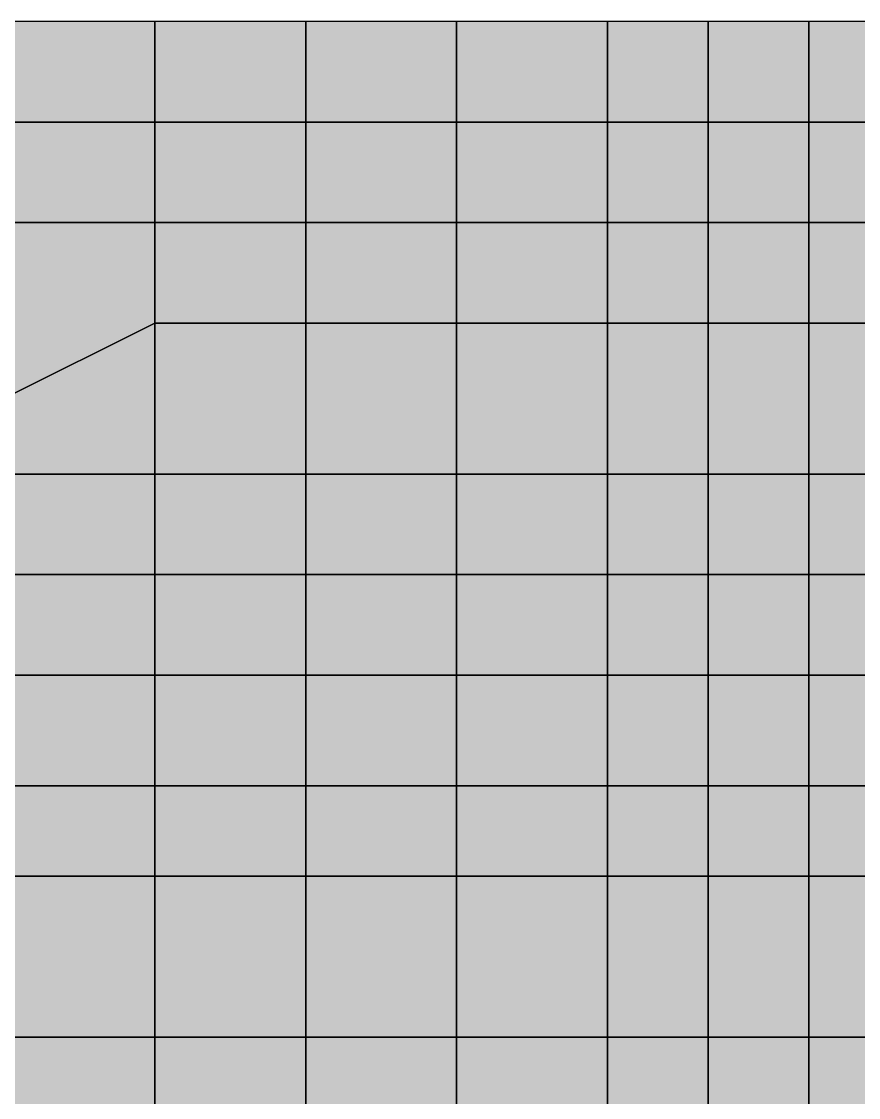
# Model space of a CAD drawing. Header units: inches. Extents: x -100 to 147, y -140 to 41.
# Drawn here: x -7.82 to 0.5, y -30.7 to -20 of the extents above; entities that cross this region are included whole.
import ezdxf

# ---------------------------------------------------------------- set-up
doc = ezdxf.new("R2010")
doc.units = ezdxf.units.IN
doc.header["$MEASUREMENT"] = 0
for name, color, linetype in [('Contour 1-01', 7, 'Continuous'), ('Contour 1-05', 7, 'Continuous'), ('Contour 1-06', 7, 'Continuous'), ('Contour 1-08', 7, 'Continuous'), ('Contour 1-09', 7, 'Continuous'), ('Contour 1-10', 7, 'Continuous'), ('Mesh-CDM(100%)_Ac1①', 7, 'Continuous'), ('Mesh-CDM(50%)_Ac1①', 7, 'Continuous'), ('Mesh-CDM(50%)_Acs', 7, 'Continuous'), ('Mesh-joint-hd-s1', 7, 'Continuous'), ('Mesh-敷石', 7, 'Continuous'), ('Mesh-盛石', 7, 'Continuous'), ('Undeformed Mesh-CDM(100%)_Ac1①', 7, 'Continuous'), ('Undeformed Mesh-CDM(50%)_Ac1①', 7, 'Continuous'), ('Undeformed Mesh-CDM(50%)_Acs', 7, 'Continuous'), ('Undeformed Mesh-敷石', 7, 'Continuous'), ('Undeformed Mesh-盛石', 7, 'Continuous')]:
    doc.layers.add(name, color=color, linetype=linetype)

msp = doc.modelspace()

# ---------------------------------------------------------------- linework, layer by layer
at = {"color": 7, "true_color": 0xffffff, "transparency": 33554687}
for p, q in [((-6.5, -24.5), (-6.5, -24.5)), ((-5, -24.5), (-5, -24.5)), ((-3.5, -24.5), (-3.5, -24.5)), ((-2, -24.5), (-2, -24.5)), ((-1, -24.5), (-1, -24.5)), ((0, -24.5), (0, -24.5))]:
    msp.add_line(p, q, dxfattribs=at)
for points in [[(-8, -20), (-8, -21), (-6.5, -21)], [(-8, -20), (-6.5, -21), (-6.5, -20)], [(-6.5, -20), (-6.5, -21), (-5, -21)], [(-6.5, -20), (-5, -21), (-5, -20)], [(-3.5, -20), (-5, -20), (-5, -21)], [(-3.5, -20), (-5, -21), (-3.5, -21)], [(-3.5, -21), (-2, -21), (-2, -20)], [(-3.5, -21), (-2, -20), (-3.5, -20)], [(-2, -21), (-1, -21), (-1, -20)], [(-2, -21), (-1, -20), (-2, -20)], [(-1, -21), (0, -21), (0, -20)], [(-1, -21), (0, -20), (-1, -20)], [(0, -21), (0.99, -21), (0.99, -20)], [(0, -21), (0.99, -20), (0, -20)], [(-8, -21), (-8, -22), (-6.5, -22)], [(-8, -21), (-6.5, -22), (-6.5, -21)], [(-5, -22), (-5, -21), (-6.5, -21)], [(-5, -22), (-6.5, -21), (-6.5, -22)], [(-5, -22), (-3.5, -22), (-3.5, -21)], [(-5, -22), (-3.5, -21), (-5, -21)], [(-3.5, -22), (-2, -22), (-2, -21)], [(-3.5, -22), (-2, -21), (-3.5, -21)], [(-2, -22), (-1, -22), (-1, -21)], [(-2, -22), (-1, -21), (-2, -21)], [(-1, -22), (0, -22), (0, -21)], [(-1, -22), (0, -21), (-1, -21)], [(0, -22), (0.99, -22), (0.99, -21)], [(0, -22), (0.99, -21), (0, -21)], [(-6.5, -22), (-8, -22), (-8, -23.75)], [(-6.5, -22), (-8, -23.75), (-6.5, -23)], [(-6.5, -23), (-5, -23), (-5, -22)], [(-6.5, -23), (-5, -22), (-6.5, -22)], [(-3.5, -23), (-3.5, -22), (-5, -22)], [(-3.5, -23), (-5, -22), (-5, -23)], [(-2, -23), (-2, -22), (-3.5, -22)], [(-2, -23), (-3.5, -22), (-3.5, -23)], [(-1, -23), (-1, -22), (-2, -22)], [(-1, -23), (-2, -22), (-2, -23)], [(-1, -23), (0, -23), (0, -22)], [(-1, -23), (0, -22), (-1, -22)], [(0.99, -23), (0.99, -22), (0, -22)], [(0.99, -23), (0, -22), (0, -23)], [(-8, -24.5), (-6.5, -24.5), (-6.5, -23)], [(-8, -24.5), (-6.5, -23), (-8, -23.75)], [(-5, -23), (-6.5, -23), (-6.5, -24.5)], [(-5, -23), (-6.5, -24.5), (-5, -24.5)], [(-5, -24.5), (-3.5, -24.5), (-3.5, -23)], [(-5, -24.5), (-3.5, -23), (-5, -23)], [(-3.5, -24.5), (-2, -24.5), (-2, -23)], [(-3.5, -24.5), (-2, -23), (-3.5, -23)], [(-2, -24.5), (-1, -24.5), (-1, -23)], [(-2, -24.5), (-1, -23), (-2, -23)], [(-1, -24.5), (0, -24.5), (0, -23)], [(-1, -24.5), (0, -23), (-1, -23)], [(0, -24.5), (0.99, -24.5), (0.99, -23)], [(0, -24.5), (0.99, -23), (0, -23)], [(-8, -24.5), (-8, -25.5), (-6.5, -25.5)], [(-8, -24.5), (-6.5, -25.5), (-6.5, -24.5)], [(-5, -25.5), (-5, -24.5), (-6.5, -24.5)], [(-5, -25.5), (-6.5, -24.5), (-6.5, -25.5)], [(-3.5, -24.5), (-5, -24.5), (-5, -25.5)], [(-3.5, -24.5), (-5, -25.5), (-3.5, -25.5)], [(-2, -24.5), (-3.5, -24.5), (-3.5, -25.5)], [(-2, -24.5), (-3.5, -25.5), (-2, -25.5)], [(-1, -24.5), (-2, -24.5), (-2, -25.5)], [(-1, -24.5), (-2, -25.5), (-1, -25.5)], [(0, -24.5), (-1, -24.5), (-1, -25.5)], [(0, -24.5), (-1, -25.5), (0, -25.5)], [(0.99, -24.5), (0, -24.5), (0, -25.5)], [(0.99, -24.5), (0, -25.5), (0.99, -25.5)], [(-8, -26.5), (-6.5, -26.5), (-6.5, -25.5)], [(-8, -26.5), (-6.5, -25.5), (-8, -25.5)], [(-5, -26.5), (-5, -25.5), (-6.5, -25.5)], [(-5, -26.5), (-6.5, -25.5), (-6.5, -26.5)], [(-5, -26.5), (-3.5, -26.5), (-3.5, -25.5)], [(-5, -26.5), (-3.5, -25.5), (-5, -25.5)], [(-3.5, -26.5), (-2, -26.5), (-2, -25.5)], [(-3.5, -26.5), (-2, -25.5), (-3.5, -25.5)], [(-2, -26.5), (-1, -26.5), (-1, -25.5)], [(-2, -26.5), (-1, -25.5), (-2, -25.5)], [(-1, -26.5), (0, -26.5), (0, -25.5)], [(-1, -26.5), (0, -25.5), (-1, -25.5)], [(0, -26.5), (0.99, -26.5), (0.99, -25.5)], [(0, -26.5), (0.99, -25.5), (0, -25.5)], [(-8, -27.6), (-6.5, -27.6), (-6.5, -26.5)], [(-8, -27.6), (-6.5, -26.5), (-8, -26.5)], [(-5, -27.6), (-5, -26.5), (-6.5, -26.5)], [(-5, -27.6), (-6.5, -26.5), (-6.5, -27.6)], [(-5, -27.6), (-3.5, -27.6), (-3.5, -26.5)], [(-5, -27.6), (-3.5, -26.5), (-5, -26.5)], [(-3.5, -27.6), (-2, -27.6), (-2, -26.5)], [(-3.5, -27.6), (-2, -26.5), (-3.5, -26.5)], [(-2, -27.6), (-1, -27.6), (-1, -26.5)], [(-2, -27.6), (-1, -26.5), (-2, -26.5)], [(-1, -27.6), (0, -27.6), (0, -26.5)], [(-1, -27.6), (0, -26.5), (-1, -26.5)], [(0, -27.6), (0.99, -27.6), (0.99, -26.5)], [(0, -27.6), (0.99, -26.5), (0, -26.5)], [(-8, -28.5), (-6.5, -28.5), (-6.5, -27.6)], [(-8, -28.5), (-6.5, -27.6), (-8, -27.6)], [(-5, -28.5), (-5, -27.6), (-6.5, -27.6)], [(-5, -28.5), (-6.5, -27.6), (-6.5, -28.5)], [(-5, -28.5), (-3.5, -28.5), (-3.5, -27.6)], [(-5, -28.5), (-3.5, -27.6), (-5, -27.6)], [(-3.5, -28.5), (-2, -28.5), (-2, -27.6)], [(-3.5, -28.5), (-2, -27.6), (-3.5, -27.6)], [(-2, -28.5), (-1, -28.5), (-1, -27.6)], [(-2, -28.5), (-1, -27.6), (-2, -27.6)], [(-1, -28.5), (0, -28.5), (0, -27.6)], [(-1, -28.5), (0, -27.6), (-1, -27.6)], [(0, -28.5), (0.99, -28.5), (0.99, -27.6)], [(0, -28.5), (0.99, -27.6), (0, -27.6)], [(-8, -28.5), (-8, -30.1), (-6.5, -30.1)], [(-8, -28.5), (-6.5, -30.1), (-6.5, -28.5)], [(-5, -30.1), (-5, -28.5), (-6.5, -28.5)], [(-5, -30.1), (-6.5, -28.5), (-6.5, -30.1)], [(-3.5, -28.5), (-5, -28.5), (-5, -30.1)], [(-3.5, -28.5), (-5, -30.1), (-3.5, -30.1)], [(-2, -28.5), (-3.5, -28.5), (-3.5, -30.1)], [(-2, -28.5), (-3.5, -30.1), (-2, -30.1)], [(-1, -30.1), (-1, -28.5), (-2, -28.5)], [(-1, -30.1), (-2, -28.5), (-2, -30.1)], [(0, -28.5), (-1, -28.5), (-1, -30.1)], [(0, -28.5), (-1, -30.1), (0, -30.1)], [(0.99, -28.5), (0, -28.5), (0, -30.1)], [(0.99, -28.5), (0, -30.1), (0.99, -30.1)], [(-8, -31.1), (-6.5, -31.1), (-6.5, -30.1)], [(-8, -31.1), (-6.5, -30.1), (-8, -30.1)], [(-5, -31.1), (-5, -30.1), (-6.5, -30.1)], [(-5, -31.1), (-6.5, -30.1), (-6.5, -31.1)], [(-5, -31.1), (-3.5, -31.1), (-3.5, -30.1)], [(-5, -31.1), (-3.5, -30.1), (-5, -30.1)], [(-3.5, -31.1), (-2, -31.1), (-2, -30.1)], [(-3.5, -31.1), (-2, -30.1), (-3.5, -30.1)], [(-2, -31.1), (-1, -31.1), (-1, -30.1)], [(-2, -31.1), (-1, -30.1), (-2, -30.1)], [(-1, -31.1), (0, -31.1), (0, -30.1)], [(-1, -31.1), (0, -30.1), (-1, -30.1)], [(0, -31.1), (0.99, -31.1), (0.99, -30.1)], [(0, -31.1), (0.99, -30.1), (0, -30.1)]]:
    msp.add_solid(points, dxfattribs=at)
at = {"layer": 'Contour 1-01', "color": 5, "true_color": 0x0000ff}
for points in [[(-8, -24.5), (-8, -25.5), (-6.5, -25.5)], [(-8, -24.5), (-6.5, -25.5), (-6.5, -24.5)], [(-5, -25.5), (-5, -24.5), (-6.5, -24.5)], [(-5, -25.5), (-6.5, -24.5), (-6.5, -25.5)], [(-3.5, -24.5), (-5, -24.5), (-5, -25.5)], [(-3.5, -24.5), (-5, -25.5), (-3.5, -25.5)], [(-2, -24.5), (-3.5, -24.5), (-3.5, -25.5)], [(-2, -24.5), (-3.5, -25.5), (-2, -25.5)], [(-1, -24.5), (-2, -24.5), (-2, -25.5)], [(-1, -24.5), (-2, -25.5), (-1, -25.5)], [(0, -24.5), (-1, -24.5), (-1, -25.5)], [(0, -24.5), (-1, -25.5), (0, -25.5)], [(0.99, -24.5), (0, -24.5), (0, -25.5)], [(0.99, -24.5), (0, -25.5), (0.99, -25.5)], [(-8, -26.5), (-6.5, -26.5), (-6.5, -25.5)], [(-8, -26.5), (-6.5, -25.5), (-8, -25.5)], [(-5, -26.5), (-5, -25.5), (-6.5, -25.5)], [(-5, -26.5), (-6.5, -25.5), (-6.5, -26.5)], [(-5, -26.5), (-3.5, -26.5), (-3.5, -25.5)], [(-5, -26.5), (-3.5, -25.5), (-5, -25.5)], [(-3.5, -26.5), (-2, -26.5), (-2, -25.5)], [(-3.5, -26.5), (-2, -25.5), (-3.5, -25.5)], [(-2, -26.5), (-1, -26.5), (-1, -25.5)], [(-2, -26.5), (-1, -25.5), (-2, -25.5)], [(-1, -26.5), (0, -26.5), (0, -25.5)], [(-1, -26.5), (0, -25.5), (-1, -25.5)], [(0, -26.5), (0.99, -26.5), (0.99, -25.5)], [(0, -26.5), (0.99, -25.5), (0, -25.5)], [(-8, -27.6), (-6.5, -27.6), (-6.5, -26.5)], [(-8, -27.6), (-6.5, -26.5), (-8, -26.5)], [(-5, -27.6), (-5, -26.5), (-6.5, -26.5)], [(-5, -27.6), (-6.5, -26.5), (-6.5, -27.6)], [(-5, -27.6), (-3.5, -27.6), (-3.5, -26.5)], [(-5, -27.6), (-3.5, -26.5), (-5, -26.5)], [(-3.5, -27.6), (-2, -27.6), (-2, -26.5)], [(-3.5, -27.6), (-2, -26.5), (-3.5, -26.5)], [(-2, -27.6), (-1, -27.6), (-1, -26.5)], [(-2, -27.6), (-1, -26.5), (-2, -26.5)], [(-1, -27.6), (0, -27.6), (0, -26.5)], [(-1, -27.6), (0, -26.5), (-1, -26.5)], [(0, -27.6), (0.99, -27.6), (0.99, -26.5)], [(0, -27.6), (0.99, -26.5), (0, -26.5)], [(-8, -28.5), (-6.5, -28.5), (-6.5, -27.6)], [(-8, -28.5), (-6.5, -27.6), (-8, -27.6)], [(-5, -28.5), (-5, -27.6), (-6.5, -27.6)], [(-5, -28.5), (-6.5, -27.6), (-6.5, -28.5)], [(-5, -28.5), (-3.5, -28.5), (-3.5, -27.6)], [(-5, -28.5), (-3.5, -27.6), (-5, -27.6)], [(-3.5, -28.5), (-2, -28.5), (-2, -27.6)], [(-3.5, -28.5), (-2, -27.6), (-3.5, -27.6)], [(-2, -28.5), (-1, -28.5), (-1, -27.6)], [(-2, -28.5), (-1, -27.6), (-2, -27.6)], [(-1, -28.5), (0, -28.5), (0, -27.6)], [(-1, -28.5), (0, -27.6), (-1, -27.6)], [(0, -28.5), (0.99, -28.5), (0.99, -27.6)], [(0, -28.5), (0.99, -27.6), (0, -27.6)], [(-8, -28.5), (-8, -30.1), (-6.5, -30.1)], [(-8, -28.5), (-6.5, -30.1), (-6.5, -28.5)], [(-5, -30.1), (-5, -28.5), (-6.5, -28.5)], [(-5, -30.1), (-6.5, -28.5), (-6.5, -30.1)], [(-3.5, -28.5), (-5, -28.5), (-5, -30.1)], [(-3.5, -28.5), (-5, -30.1), (-3.5, -30.1)], [(-2, -28.5), (-3.5, -28.5), (-3.5, -30.1)], [(-2, -28.5), (-3.5, -30.1), (-2, -30.1)], [(-1, -30.1), (-1, -28.5), (-2, -28.5)], [(-1, -30.1), (-2, -28.5), (-2, -30.1)], [(0, -28.5), (-1, -28.5), (-1, -30.1)], [(0, -28.5), (-1, -30.1), (0, -30.1)], [(0.99, -28.5), (0, -28.5), (0, -30.1)], [(0.99, -28.5), (0, -30.1), (0.99, -30.1)], [(-8, -31.1), (-6.5, -31.1), (-6.5, -30.1)], [(-8, -31.1), (-6.5, -30.1), (-8, -30.1)], [(-5, -31.1), (-5, -30.1), (-6.5, -30.1)], [(-5, -31.1), (-6.5, -30.1), (-6.5, -31.1)], [(-5, -31.1), (-3.5, -31.1), (-3.5, -30.1)], [(-5, -31.1), (-3.5, -30.1), (-5, -30.1)], [(-3.5, -31.1), (-2, -31.1), (-2, -30.1)], [(-3.5, -31.1), (-2, -30.1), (-3.5, -30.1)], [(-2, -31.1), (-1, -31.1), (-1, -30.1)], [(-2, -31.1), (-1, -30.1), (-2, -30.1)], [(-1, -31.1), (0, -31.1), (0, -30.1)], [(-1, -31.1), (0, -30.1), (-1, -30.1)], [(0, -31.1), (0.99, -31.1), (0.99, -30.1)], [(0, -31.1), (0.99, -30.1), (0, -30.1)]]:
    msp.add_solid(points, dxfattribs=at)
at = {"layer": 'Contour 1-05', "color": 100, "true_color": 0x00ff38}
for points in [[(-2, -23), (-2, -22), (-3.5, -22)], [(-2, -23), (-3.5, -22), (-3.5, -23)]]:
    msp.add_solid(points, dxfattribs=at)
at = {"layer": 'Contour 1-06', "color": 80, "true_color": 0x38ff00}
for points in [[(-3.5, -21), (-2, -21), (-2, -20)], [(-3.5, -21), (-2, -20), (-3.5, -20)]]:
    msp.add_solid(points, dxfattribs=at)
at = {"layer": 'Contour 1-08', "color": 2, "true_color": 0xffe200}
for points in [[(-3.5, -20), (-5, -20), (-5, -21)], [(-3.5, -20), (-5, -21), (-3.5, -21)], [(-6.5, -22), (-8, -22), (-8, -23.75)], [(-6.5, -22), (-8, -23.75), (-6.5, -23)], [(-3.5, -23), (-3.5, -22), (-5, -22)], [(-3.5, -23), (-5, -22), (-5, -23)]]:
    msp.add_solid(points, dxfattribs=at)
at = {"layer": 'Contour 1-09', "color": 30, "true_color": 0xff7100}
for points in [[(-1, -23), (-1, -22), (-2, -22)], [(-1, -23), (-2, -22), (-2, -23)]]:
    msp.add_solid(points, dxfattribs=at)
at = {"layer": 'Contour 1-10', "color": 1, "true_color": 0xff0000}
for points in [[(-8, -20), (-8, -21), (-6.5, -21)], [(-8, -20), (-6.5, -21), (-6.5, -20)], [(-6.5, -20), (-6.5, -21), (-5, -21)], [(-6.5, -20), (-5, -21), (-5, -20)], [(-2, -21), (-1, -21), (-1, -20)], [(-2, -21), (-1, -20), (-2, -20)], [(-1, -21), (0, -21), (0, -20)], [(-1, -21), (0, -20), (-1, -20)], [(0, -21), (0.99, -21), (0.99, -20)], [(0, -21), (0.99, -20), (0, -20)], [(-8, -21), (-8, -22), (-6.5, -22)], [(-8, -21), (-6.5, -22), (-6.5, -21)], [(-5, -22), (-5, -21), (-6.5, -21)], [(-5, -22), (-6.5, -21), (-6.5, -22)], [(-5, -22), (-3.5, -22), (-3.5, -21)], [(-5, -22), (-3.5, -21), (-5, -21)], [(-3.5, -22), (-2, -22), (-2, -21)], [(-3.5, -22), (-2, -21), (-3.5, -21)], [(-2, -22), (-1, -22), (-1, -21)], [(-2, -22), (-1, -21), (-2, -21)], [(-1, -22), (0, -22), (0, -21)], [(-1, -22), (0, -21), (-1, -21)], [(0, -22), (0.99, -22), (0.99, -21)], [(0, -22), (0.99, -21), (0, -21)], [(-6.5, -23), (-5, -23), (-5, -22)], [(-6.5, -23), (-5, -22), (-6.5, -22)], [(-1, -23), (0, -23), (0, -22)], [(-1, -23), (0, -22), (-1, -22)], [(0.99, -23), (0.99, -22), (0, -22)], [(0.99, -23), (0, -22), (0, -23)], [(-8, -24.5), (-6.5, -24.5), (-6.5, -23)], [(-8, -24.5), (-6.5, -23), (-8, -23.75)], [(-5, -23), (-6.5, -23), (-6.5, -24.5)], [(-5, -23), (-6.5, -24.5), (-5, -24.5)], [(-5, -24.5), (-3.5, -24.5), (-3.5, -23)], [(-5, -24.5), (-3.5, -23), (-5, -23)], [(-3.5, -24.5), (-2, -24.5), (-2, -23)], [(-3.5, -24.5), (-2, -23), (-3.5, -23)], [(-2, -24.5), (-1, -24.5), (-1, -23)], [(-2, -24.5), (-1, -23), (-2, -23)], [(-1, -24.5), (0, -24.5), (0, -23)], [(-1, -24.5), (0, -23), (-1, -23)], [(0, -24.5), (0.99, -24.5), (0.99, -23)], [(0, -24.5), (0.99, -23), (0, -23)]]:
    msp.add_solid(points, dxfattribs=at)
at = {"layer": 'Mesh-CDM(100%)_Ac1①', "color": 18, "true_color": 0x000000, "transparency": 33554559}
for p, q in [((-6.5, -24.5), (-8, -24.5)), ((-6.5, -25.5), (-6.5, -24.5)), ((-5, -24.5), (-6.5, -24.5)), ((-6.5, -24.5), (-6.5, -25.5)), ((-5, -25.5), (-5, -24.5)), ((-3.5, -24.5), (-5, -24.5)), ((-5, -24.5), (-5, -25.5)), ((-3.5, -25.5), (-3.5, -24.5)), ((-2, -24.5), (-3.5, -24.5)), ((-3.5, -24.5), (-3.5, -25.5)), ((-2, -25.5), (-2, -24.5)), ((-1, -24.5), (-2, -24.5)), ((-2, -24.5), (-2, -25.5)), ((-1, -25.5), (-1, -24.5)), ((0, -24.5), (-1, -24.5)), ((-1, -24.5), (-1, -25.5)), ((0, -25.5), (0, -24.5)), ((0.99, -24.5), (0, -24.5)), ((0, -24.5), (0, -25.5)), ((-6.5, -25.5), (-8, -25.5)), ((-8, -25.5), (-6.5, -25.5)), ((-6.5, -26.5), (-6.5, -25.5)), ((-5, -25.5), (-6.5, -25.5)), ((-6.5, -25.5), (-6.5, -26.5)), ((-6.5, -25.5), (-5, -25.5)), ((-5, -26.5), (-5, -25.5)), ((-3.5, -25.5), (-5, -25.5)), ((-5, -25.5), (-5, -26.5)), ((-5, -25.5), (-3.5, -25.5)), ((-3.5, -26.5), (-3.5, -25.5)), ((-2, -25.5), (-3.5, -25.5)), ((-3.5, -25.5), (-3.5, -26.5)), ((-3.5, -25.5), (-2, -25.5)), ((-2, -26.5), (-2, -25.5)), ((-1, -25.5), (-2, -25.5)), ((-2, -25.5), (-2, -26.5)), ((-2, -25.5), (-1, -25.5)), ((-1, -26.5), (-1, -25.5)), ((0, -25.5), (-1, -25.5)), ((-1, -25.5), (-1, -26.5)), ((-1, -25.5), (0, -25.5)), ((0, -26.5), (0, -25.5)), ((0.99, -25.5), (0, -25.5)), ((0, -25.5), (0, -26.5)), ((0, -25.5), (0.99, -25.5)), ((-6.5, -26.5), (-8, -26.5)), ((-8, -26.5), (-6.5, -26.5)), ((-6.5, -27.6), (-6.5, -26.5)), ((-6.5, -26.5), (-5, -26.5)), ((-5, -26.5), (-6.5, -26.5)), ((-6.5, -26.5), (-6.5, -27.6)), ((-5, -27.6), (-5, -26.5)), ((-3.5, -26.5), (-5, -26.5)), ((-5, -26.5), (-5, -27.6)), ((-5, -26.5), (-3.5, -26.5)), ((-3.5, -27.6), (-3.5, -26.5)), ((-2, -26.5), (-3.5, -26.5)), ((-3.5, -26.5), (-3.5, -27.6)), ((-3.5, -26.5), (-2, -26.5)), ((-2, -27.6), (-2, -26.5)), ((-1, -26.5), (-2, -26.5)), ((-2, -26.5), (-2, -27.6)), ((-2, -26.5), (-1, -26.5)), ((-1, -27.6), (-1, -26.5)), ((0, -26.5), (-1, -26.5)), ((-1, -26.5), (-1, -27.6)), ((-1, -26.5), (0, -26.5)), ((0, -27.6), (0, -26.5)), ((0.99, -26.5), (0, -26.5)), ((0, -26.5), (0, -27.6)), ((0, -26.5), (0.99, -26.5)), ((-6.5, -27.6), (-8, -27.6)), ((-8, -27.6), (-6.5, -27.6)), ((-6.5, -28.5), (-6.5, -27.6)), ((-5, -27.6), (-6.5, -27.6)), ((-6.5, -27.6), (-6.5, -28.5)), ((-6.5, -27.6), (-5, -27.6)), ((-5, -28.5), (-5, -27.6)), ((-3.5, -27.6), (-5, -27.6)), ((-5, -27.6), (-5, -28.5)), ((-5, -27.6), (-3.5, -27.6)), ((-3.5, -28.5), (-3.5, -27.6)), ((-2, -27.6), (-3.5, -27.6)), ((-3.5, -27.6), (-3.5, -28.5)), ((-3.5, -27.6), (-2, -27.6)), ((-2, -28.5), (-2, -27.6)), ((-1, -27.6), (-2, -27.6)), ((-2, -27.6), (-2, -28.5)), ((-2, -27.6), (-1, -27.6)), ((-1, -28.5), (-1, -27.6)), ((0, -27.6), (-1, -27.6)), ((-1, -27.6), (-1, -28.5)), ((-1, -27.6), (0, -27.6)), ((0, -28.5), (0, -27.6)), ((0.99, -27.6), (0, -27.6)), ((0, -27.6), (0, -28.5)), ((0, -27.6), (0.99, -27.6)), ((-8, -28.5), (-6.5, -28.5)), ((-6.5, -28.5), (-5, -28.5)), ((-5, -28.5), (-3.5, -28.5)), ((-3.5, -28.5), (-2, -28.5)), ((-2, -28.5), (-1, -28.5)), ((-1, -28.5), (0, -28.5)), ((0, -28.5), (0.99, -28.5))]:
    msp.add_line(p, q, dxfattribs=at)
at = {"layer": 'Mesh-CDM(50%)_Ac1①', "color": 18, "true_color": 0x000000, "transparency": 33554559}
for p, q in [((-6.5, -28.5), (-8, -28.5)), ((-6.5, -30.1), (-6.5, -28.5)), ((-5, -28.5), (-6.5, -28.5)), ((-6.5, -28.5), (-6.5, -30.1)), ((-5, -30.1), (-5, -28.5)), ((-3.5, -28.5), (-5, -28.5)), ((-5, -28.5), (-5, -30.1)), ((-3.5, -30.1), (-3.5, -28.5)), ((-2, -28.5), (-3.5, -28.5)), ((-3.5, -28.5), (-3.5, -30.1)), ((-2, -30.1), (-2, -28.5)), ((-1, -28.5), (-2, -28.5)), ((-2, -28.5), (-2, -30.1)), ((-1, -30.1), (-1, -28.5)), ((0, -28.5), (-1, -28.5)), ((-1, -28.5), (-1, -30.1)), ((0, -30.1), (0, -28.5)), ((0.99, -28.5), (0, -28.5)), ((0, -28.5), (0, -30.1)), ((-8, -30.1), (-6.5, -30.1)), ((-6.5, -30.1), (-5, -30.1)), ((-5, -30.1), (-3.5, -30.1)), ((-3.5, -30.1), (-2, -30.1)), ((-2, -30.1), (-1, -30.1)), ((-1, -30.1), (0, -30.1)), ((0, -30.1), (0.99, -30.1))]:
    msp.add_line(p, q, dxfattribs=at)
at = {"layer": 'Mesh-CDM(50%)_Acs', "color": 18, "true_color": 0x000000, "transparency": 33554559}
for p, q in [((-6.5, -30.1), (-8, -30.1)), ((-6.5, -31.1), (-6.5, -30.1)), ((-5, -30.1), (-6.5, -30.1)), ((-6.5, -30.1), (-6.5, -31.1)), ((-5, -31.1), (-5, -30.1)), ((-3.5, -30.1), (-5, -30.1)), ((-5, -30.1), (-5, -31.1)), ((-3.5, -31.1), (-3.5, -30.1)), ((-2, -30.1), (-3.5, -30.1)), ((-3.5, -30.1), (-3.5, -31.1)), ((-2, -31.1), (-2, -30.1)), ((-1, -30.1), (-2, -30.1)), ((-2, -30.1), (-2, -31.1)), ((-1, -31.1), (-1, -30.1)), ((0, -30.1), (-1, -30.1)), ((-1, -30.1), (-1, -31.1)), ((0, -31.1), (0, -30.1)), ((0.99, -30.1), (0, -30.1)), ((0, -30.1), (0, -31.1))]:
    msp.add_line(p, q, dxfattribs=at)
at = {"layer": 'Mesh-joint-hd-s1', "color": 18, "true_color": 0x000000, "transparency": 33554559}
for p, q in [((-6.5, -24.5), (-6.5, -24.5)), ((-5, -24.5), (-5, -24.5)), ((-3.5, -24.5), (-3.5, -24.5)), ((-2, -24.5), (-2, -24.5)), ((-1, -24.5), (-1, -24.5)), ((0, -24.5), (0, -24.5))]:
    msp.add_line(p, q, dxfattribs=at)
at = {"layer": 'Mesh-敷石', "color": 18, "true_color": 0x000000, "transparency": 33554559}
for p, q in [((-6.5, -23), (-8, -23.75)), ((-6.5, -24.5), (-6.5, -23)), ((-5, -23), (-6.5, -23)), ((-6.5, -23), (-6.5, -24.5)), ((-5, -24.5), (-5, -23)), ((-3.5, -23), (-5, -23)), ((-5, -23), (-5, -24.5)), ((-3.5, -24.5), (-3.5, -23)), ((-2, -23), (-3.5, -23)), ((-3.5, -23), (-3.5, -24.5)), ((-2, -24.5), (-2, -23)), ((-1, -23), (-2, -23)), ((-2, -23), (-2, -24.5)), ((-1, -24.5), (-1, -23)), ((0, -23), (-1, -23)), ((-1, -23), (-1, -24.5)), ((0, -24.5), (0, -23)), ((0.99, -23), (0, -23)), ((0, -23), (0, -24.5)), ((-8, -24.5), (-6.5, -24.5)), ((-6.5, -24.5), (-5, -24.5)), ((-5, -24.5), (-3.5, -24.5)), ((-3.5, -24.5), (-2, -24.5)), ((-2, -24.5), (-1, -24.5)), ((-1, -24.5), (0, -24.5)), ((0, -24.5), (0.99, -24.5))]:
    msp.add_line(p, q, dxfattribs=at)
at = {"layer": 'Mesh-盛石', "color": 18, "true_color": 0x000000, "transparency": 33554559}
for p, q in [((-6.5, -20), (-8, -20)), ((-6.5, -21), (-6.5, -20)), ((-6.5, -20), (-6.5, -21)), ((-5, -20), (-6.5, -20)), ((-5, -21), (-5, -20)), ((-3.5, -20), (-5, -20)), ((-5, -20), (-5, -21)), ((-3.5, -21), (-3.5, -20)), ((-2, -20), (-3.5, -20)), ((-3.5, -20), (-3.5, -21)), ((-2, -21), (-2, -20)), ((-1, -20), (-2, -20)), ((-2, -20), (-2, -21)), ((-1, -21), (-1, -20)), ((0, -20), (-1, -20)), ((-1, -20), (-1, -21)), ((0, -21), (0, -20)), ((0.99, -20), (0, -20)), ((0, -20), (0, -21)), ((-8, -21), (-6.5, -21)), ((-6.5, -21), (-8, -21)), ((-6.5, -22), (-6.5, -21)), ((-5, -21), (-6.5, -21)), ((-6.5, -21), (-6.5, -22)), ((-6.5, -21), (-5, -21)), ((-5, -22), (-5, -21)), ((-3.5, -21), (-5, -21)), ((-5, -21), (-5, -22)), ((-5, -21), (-3.5, -21)), ((-3.5, -22), (-3.5, -21)), ((-2, -21), (-3.5, -21)), ((-3.5, -21), (-3.5, -22)), ((-3.5, -21), (-2, -21)), ((-2, -22), (-2, -21)), ((-1, -21), (-2, -21)), ((-2, -21), (-2, -22)), ((-2, -21), (-1, -21)), ((-1, -22), (-1, -21)), ((0, -21), (-1, -21)), ((-1, -21), (-1, -22)), ((-1, -21), (0, -21)), ((0, -22), (0, -21)), ((0.99, -21), (0, -21)), ((0, -21), (0, -22)), ((0, -21), (0.99, -21)), ((-6.5, -22), (-8, -22)), ((-8, -22), (-6.5, -22)), ((-6.5, -23), (-6.5, -22)), ((-5, -22), (-6.5, -22)), ((-6.5, -22), (-6.5, -23)), ((-6.5, -22), (-5, -22)), ((-5, -23), (-5, -22)), ((-3.5, -22), (-5, -22)), ((-5, -22), (-5, -23)), ((-5, -22), (-3.5, -22)), ((-3.5, -23), (-3.5, -22)), ((-2, -22), (-3.5, -22)), ((-3.5, -22), (-3.5, -23)), ((-3.5, -22), (-2, -22)), ((-2, -23), (-2, -22)), ((-1, -22), (-2, -22)), ((-2, -22), (-2, -23)), ((-2, -22), (-1, -22)), ((-1, -23), (-1, -22)), ((0, -22), (-1, -22)), ((-1, -22), (-1, -23)), ((-1, -22), (0, -22)), ((0, -23), (0, -22)), ((0.99, -22), (0, -22)), ((0, -22), (0, -23)), ((0, -22), (0.99, -22)), ((-8, -23.75), (-6.5, -23)), ((-6.5, -23), (-5, -23)), ((-5, -23), (-3.5, -23)), ((-3.5, -23), (-2, -23)), ((-2, -23), (-1, -23)), ((-1, -23), (0, -23)), ((0, -23), (0.99, -23))]:
    msp.add_line(p, q, dxfattribs=at)
at = {"layer": 'Undeformed Mesh-CDM(100%)_Ac1①', "color": 8, "true_color": 0x808080, "transparency": 33554687}
for p, q in [((-6.5, -24.5), (-8, -24.5)), ((-6.5, -25.5), (-6.5, -24.5)), ((-5, -24.5), (-6.5, -24.5)), ((-6.5, -24.5), (-6.5, -25.5)), ((-5, -25.5), (-5, -24.5)), ((-3.5, -24.5), (-5, -24.5)), ((-5, -24.5), (-5, -25.5)), ((-3.5, -25.5), (-3.5, -24.5)), ((-2, -24.5), (-3.5, -24.5)), ((-3.5, -24.5), (-3.5, -25.5)), ((-2, -25.5), (-2, -24.5)), ((-1, -24.5), (-2, -24.5)), ((-2, -24.5), (-2, -25.5)), ((-1, -25.5), (-1, -24.5)), ((0, -24.5), (-1, -24.5)), ((-1, -24.5), (-1, -25.5)), ((0, -25.5), (0, -24.5)), ((0.99, -24.5), (0, -24.5)), ((0, -24.5), (0, -25.5)), ((-6.5, -25.5), (-8, -25.5)), ((-8, -25.5), (-6.5, -25.5)), ((-6.5, -26.5), (-6.5, -25.5)), ((-5, -25.5), (-6.5, -25.5)), ((-6.5, -25.5), (-6.5, -26.5)), ((-6.5, -25.5), (-5, -25.5)), ((-5, -26.5), (-5, -25.5)), ((-3.5, -25.5), (-5, -25.5)), ((-5, -25.5), (-5, -26.5)), ((-5, -25.5), (-3.5, -25.5)), ((-3.5, -26.5), (-3.5, -25.5)), ((-2, -25.5), (-3.5, -25.5)), ((-3.5, -25.5), (-3.5, -26.5)), ((-3.5, -25.5), (-2, -25.5)), ((-2, -26.5), (-2, -25.5)), ((-1, -25.5), (-2, -25.5)), ((-2, -25.5), (-2, -26.5)), ((-2, -25.5), (-1, -25.5)), ((-1, -26.5), (-1, -25.5)), ((0, -25.5), (-1, -25.5)), ((-1, -25.5), (-1, -26.5)), ((-1, -25.5), (0, -25.5)), ((0, -26.5), (0, -25.5)), ((0.99, -25.5), (0, -25.5)), ((0, -25.5), (0, -26.5)), ((0, -25.5), (0.99, -25.5)), ((-6.5, -26.5), (-8, -26.5)), ((-8, -26.5), (-6.5, -26.5)), ((-6.5, -27.6), (-6.5, -26.5)), ((-6.5, -26.5), (-5, -26.5)), ((-5, -26.5), (-6.5, -26.5)), ((-6.5, -26.5), (-6.5, -27.6)), ((-5, -27.6), (-5, -26.5)), ((-3.5, -26.5), (-5, -26.5)), ((-5, -26.5), (-5, -27.6)), ((-5, -26.5), (-3.5, -26.5)), ((-3.5, -27.6), (-3.5, -26.5)), ((-2, -26.5), (-3.5, -26.5)), ((-3.5, -26.5), (-3.5, -27.6)), ((-3.5, -26.5), (-2, -26.5)), ((-2, -27.6), (-2, -26.5)), ((-1, -26.5), (-2, -26.5)), ((-2, -26.5), (-2, -27.6)), ((-2, -26.5), (-1, -26.5)), ((-1, -27.6), (-1, -26.5)), ((0, -26.5), (-1, -26.5)), ((-1, -26.5), (-1, -27.6)), ((-1, -26.5), (0, -26.5)), ((0, -27.6), (0, -26.5)), ((0.99, -26.5), (0, -26.5)), ((0, -26.5), (0, -27.6)), ((0, -26.5), (0.99, -26.5)), ((-6.5, -27.6), (-8, -27.6)), ((-8, -27.6), (-6.5, -27.6)), ((-6.5, -28.5), (-6.5, -27.6)), ((-5, -27.6), (-6.5, -27.6)), ((-6.5, -27.6), (-6.5, -28.5)), ((-6.5, -27.6), (-5, -27.6)), ((-5, -28.5), (-5, -27.6)), ((-3.5, -27.6), (-5, -27.6)), ((-5, -27.6), (-5, -28.5)), ((-5, -27.6), (-3.5, -27.6)), ((-3.5, -28.5), (-3.5, -27.6)), ((-2, -27.6), (-3.5, -27.6)), ((-3.5, -27.6), (-3.5, -28.5)), ((-3.5, -27.6), (-2, -27.6)), ((-2, -28.5), (-2, -27.6)), ((-1, -27.6), (-2, -27.6)), ((-2, -27.6), (-2, -28.5)), ((-2, -27.6), (-1, -27.6)), ((-1, -28.5), (-1, -27.6)), ((0, -27.6), (-1, -27.6)), ((-1, -27.6), (-1, -28.5)), ((-1, -27.6), (0, -27.6)), ((0, -28.5), (0, -27.6)), ((0.99, -27.6), (0, -27.6)), ((0, -27.6), (0, -28.5)), ((0, -27.6), (0.99, -27.6)), ((-8, -28.5), (-6.5, -28.5)), ((-6.5, -28.5), (-5, -28.5)), ((-5, -28.5), (-3.5, -28.5)), ((-3.5, -28.5), (-2, -28.5)), ((-2, -28.5), (-1, -28.5)), ((-1, -28.5), (0, -28.5)), ((0, -28.5), (0.99, -28.5))]:
    msp.add_line(p, q, dxfattribs=at)
at = {"layer": 'Undeformed Mesh-CDM(50%)_Ac1①', "color": 8, "true_color": 0x808080, "transparency": 33554687}
for p, q in [((-6.5, -28.5), (-8, -28.5)), ((-6.5, -30.1), (-6.5, -28.5)), ((-5, -28.5), (-6.5, -28.5)), ((-6.5, -28.5), (-6.5, -30.1)), ((-5, -30.1), (-5, -28.5)), ((-3.5, -28.5), (-5, -28.5)), ((-5, -28.5), (-5, -30.1)), ((-3.5, -30.1), (-3.5, -28.5)), ((-2, -28.5), (-3.5, -28.5)), ((-3.5, -28.5), (-3.5, -30.1)), ((-2, -30.1), (-2, -28.5)), ((-1, -28.5), (-2, -28.5)), ((-2, -28.5), (-2, -30.1)), ((-1, -30.1), (-1, -28.5)), ((0, -28.5), (-1, -28.5)), ((-1, -28.5), (-1, -30.1)), ((0, -30.1), (0, -28.5)), ((0.99, -28.5), (0, -28.5)), ((0, -28.5), (0, -30.1)), ((-8, -30.1), (-6.5, -30.1)), ((-6.5, -30.1), (-5, -30.1)), ((-5, -30.1), (-3.5, -30.1)), ((-3.5, -30.1), (-2, -30.1)), ((-2, -30.1), (-1, -30.1)), ((-1, -30.1), (0, -30.1)), ((0, -30.1), (0.99, -30.1))]:
    msp.add_line(p, q, dxfattribs=at)
at = {"layer": 'Undeformed Mesh-CDM(50%)_Acs', "color": 8, "true_color": 0x808080, "transparency": 33554687}
for p, q in [((-6.5, -30.1), (-8, -30.1)), ((-6.5, -31.1), (-6.5, -30.1)), ((-5, -30.1), (-6.5, -30.1)), ((-6.5, -30.1), (-6.5, -31.1)), ((-5, -31.1), (-5, -30.1)), ((-3.5, -30.1), (-5, -30.1)), ((-5, -30.1), (-5, -31.1)), ((-3.5, -31.1), (-3.5, -30.1)), ((-2, -30.1), (-3.5, -30.1)), ((-3.5, -30.1), (-3.5, -31.1)), ((-2, -31.1), (-2, -30.1)), ((-1, -30.1), (-2, -30.1)), ((-2, -30.1), (-2, -31.1)), ((-1, -31.1), (-1, -30.1)), ((0, -30.1), (-1, -30.1)), ((-1, -30.1), (-1, -31.1)), ((0, -31.1), (0, -30.1)), ((0.99, -30.1), (0, -30.1)), ((0, -30.1), (0, -31.1))]:
    msp.add_line(p, q, dxfattribs=at)
at = {"layer": 'Undeformed Mesh-敷石', "color": 8, "true_color": 0x808080, "transparency": 33554687}
for p, q in [((-6.5, -23), (-8, -23.75)), ((-6.5, -24.5), (-6.5, -23)), ((-5, -23), (-6.5, -23)), ((-6.5, -23), (-6.5, -24.5)), ((-5, -24.5), (-5, -23)), ((-3.5, -23), (-5, -23)), ((-5, -23), (-5, -24.5)), ((-3.5, -24.5), (-3.5, -23)), ((-2, -23), (-3.5, -23)), ((-3.5, -23), (-3.5, -24.5)), ((-2, -24.5), (-2, -23)), ((-1, -23), (-2, -23)), ((-2, -23), (-2, -24.5)), ((-1, -24.5), (-1, -23)), ((0, -23), (-1, -23)), ((-1, -23), (-1, -24.5)), ((0, -24.5), (0, -23)), ((0.99, -23), (0, -23)), ((0, -23), (0, -24.5)), ((-8, -24.5), (-6.5, -24.5)), ((-6.5, -24.5), (-5, -24.5)), ((-5, -24.5), (-3.5, -24.5)), ((-3.5, -24.5), (-2, -24.5)), ((-2, -24.5), (-1, -24.5)), ((-1, -24.5), (0, -24.5)), ((0, -24.5), (0.99, -24.5))]:
    msp.add_line(p, q, dxfattribs=at)
at = {"layer": 'Undeformed Mesh-盛石', "color": 8, "true_color": 0x808080, "transparency": 33554687}
for p, q in [((-6.5, -20), (-8, -20)), ((-6.5, -21), (-6.5, -20)), ((-6.5, -20), (-6.5, -21)), ((-5, -20), (-6.5, -20)), ((-5, -21), (-5, -20)), ((-3.5, -20), (-5, -20)), ((-5, -20), (-5, -21)), ((-3.5, -21), (-3.5, -20)), ((-2, -20), (-3.5, -20)), ((-3.5, -20), (-3.5, -21)), ((-2, -21), (-2, -20)), ((-1, -20), (-2, -20)), ((-2, -20), (-2, -21)), ((-1, -21), (-1, -20)), ((0, -20), (-1, -20)), ((-1, -20), (-1, -21)), ((0, -21), (0, -20)), ((0.99, -20), (0, -20)), ((0, -20), (0, -21)), ((-8, -21), (-6.5, -21)), ((-6.5, -21), (-8, -21)), ((-6.5, -22), (-6.5, -21)), ((-5, -21), (-6.5, -21)), ((-6.5, -21), (-6.5, -22)), ((-6.5, -21), (-5, -21)), ((-5, -22), (-5, -21)), ((-3.5, -21), (-5, -21)), ((-5, -21), (-5, -22)), ((-5, -21), (-3.5, -21)), ((-3.5, -22), (-3.5, -21)), ((-2, -21), (-3.5, -21)), ((-3.5, -21), (-3.5, -22)), ((-3.5, -21), (-2, -21)), ((-2, -22), (-2, -21)), ((-1, -21), (-2, -21)), ((-2, -21), (-2, -22)), ((-2, -21), (-1, -21)), ((-1, -22), (-1, -21)), ((0, -21), (-1, -21)), ((-1, -21), (-1, -22)), ((-1, -21), (0, -21)), ((0, -22), (0, -21)), ((0.99, -21), (0, -21)), ((0, -21), (0, -22)), ((0, -21), (0.99, -21)), ((-6.5, -22), (-8, -22)), ((-8, -22), (-6.5, -22)), ((-6.5, -23), (-6.5, -22)), ((-5, -22), (-6.5, -22)), ((-6.5, -22), (-6.5, -23)), ((-6.5, -22), (-5, -22)), ((-5, -23), (-5, -22)), ((-3.5, -22), (-5, -22)), ((-5, -22), (-5, -23)), ((-5, -22), (-3.5, -22)), ((-3.5, -23), (-3.5, -22)), ((-2, -22), (-3.5, -22)), ((-3.5, -22), (-3.5, -23)), ((-3.5, -22), (-2, -22)), ((-2, -23), (-2, -22)), ((-1, -22), (-2, -22)), ((-2, -22), (-2, -23)), ((-2, -22), (-1, -22)), ((-1, -23), (-1, -22)), ((0, -22), (-1, -22)), ((-1, -22), (-1, -23)), ((-1, -22), (0, -22)), ((0, -23), (0, -22)), ((0.99, -22), (0, -22)), ((0, -22), (0, -23)), ((0, -22), (0.99, -22)), ((-8, -23.75), (-6.5, -23)), ((-6.5, -23), (-5, -23)), ((-5, -23), (-3.5, -23)), ((-3.5, -23), (-2, -23)), ((-2, -23), (-1, -23)), ((-1, -23), (0, -23)), ((0, -23), (0.99, -23))]:
    msp.add_line(p, q, dxfattribs=at)

doc.saveas('drawing.dxf')
